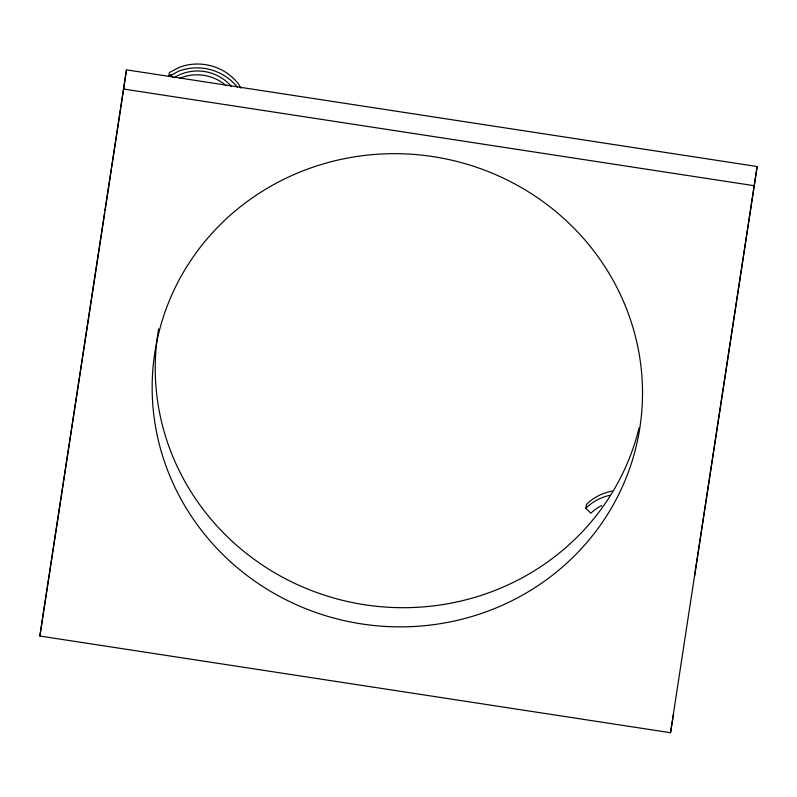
<?xml version="1.0" encoding="UTF-8"?>
<svg xmlns="http://www.w3.org/2000/svg" width="797" height="797" viewBox="0 0 797 797"><rect width="100%" height="100%" fill="white"/><g stroke="black" fill="none" stroke-linecap="round" stroke-linejoin="round"><path stroke-width="1.2" d="M673.595 713.544L670.526 732.712L39.85 636.036L126.474 69.847L757.15 166.523L694.586 576.101M120.905 106.778L126.474 69.847M104.726 212.709L39.85 636.036M105.094 210.249L120.726 108.003M670.526 732.712L757.15 166.523M601.725 505.527A43.307 41.713 9.1 0 0 590.866 513.198L585.825 508.386L586.443 504.551L587.279 503.535A50.52 48.667 9.1 0 1 612.445 491.052M585.825 508.386L586.672 507.36A50.52 48.667 9.1 0 1 609.506 495.365M123.405 89.015L754.082 185.691M170.688 74.45L172.69 77.259M240.893 88.168L238.582 84.133A50.52 48.667 9.1 0 0 179.464 67.247L169.353 72.577L168.735 76.412L178.857 71.082A50.52 48.667 9.1 0 1 237.247 87.052M639.134 427.69A245.396 236.36 9.1 0 1 352.045 602.482A245.396 236.36 9.1 0 1 158.643 328.982M179.843 78.245A43.307 41.713 9.1 0 1 225.71 85.279M174.115 77.707A43.307 41.713 9.1 0 1 231.399 86.484M230.532 561.775A245.396 236.36 9.1 0 0 636.355 445.662A245.396 236.36 9.1 0 0 325.106 163.375A245.396 236.36 9.1 0 0 230.532 561.775"/></g></svg>
